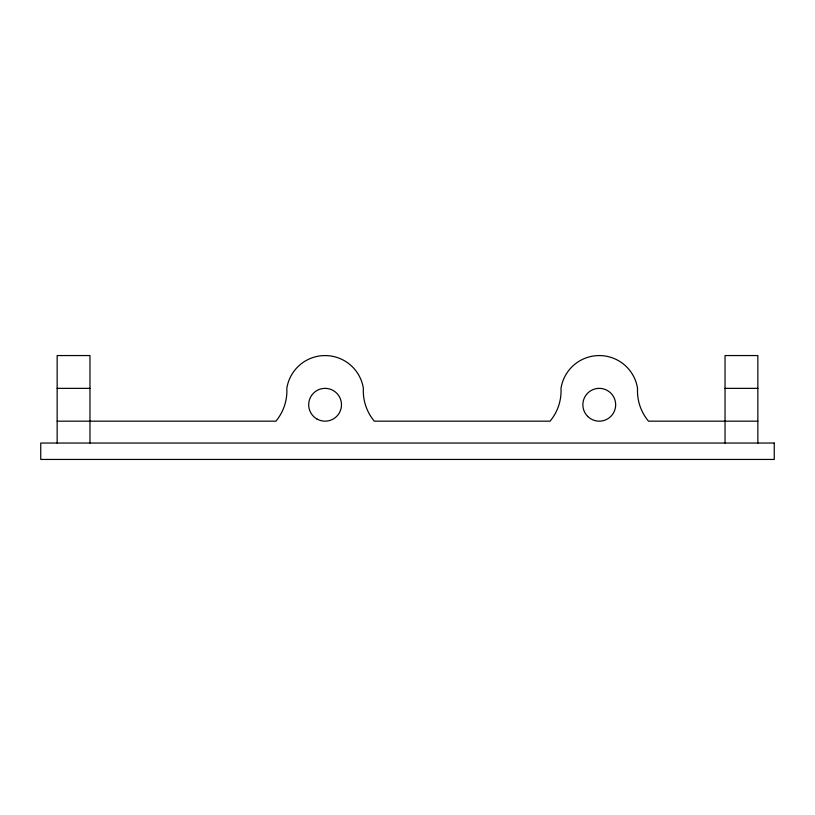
<?xml version="1.0" encoding="UTF-8"?>
<svg xmlns="http://www.w3.org/2000/svg" width="815" height="815" viewBox="0 0 815 815"><rect width="100%" height="100%" fill="white"/><g stroke="black" fill="none" stroke-linecap="round" stroke-linejoin="round"><path stroke-width="1.22" d="M57.152 388.358L89.966 388.358M725.034 388.358L757.848 388.358M57.152 421.172L275.877 421.172A47.209 47.209 0 0 0 286.819 388.358A38.733 38.733 0 0 1 363.368 388.358A47.209 47.209 0 0 0 374.309 421.172L550.054 421.172A47.209 47.209 0 0 0 560.995 388.358A38.733 38.733 0 0 1 637.544 388.358A47.209 47.209 0 0 0 648.485 421.172L757.848 421.172M757.848 443.044L757.848 355.554L725.034 355.554L725.034 443.044M89.966 443.044L89.966 355.554L57.152 355.554L57.152 443.044M774.25 443.044L40.75 443.044L40.75 459.446L774.25 459.446L774.25 443.044M316.892 418.971A16.402 16.402 0 0 0 341.495 404.77A16.402 16.402 0 0 0 316.892 390.558A16.402 16.402 0 0 0 316.892 418.971M587.666 416.363A16.402 16.402 0 0 0 615.111 409.008A16.402 16.402 0 0 0 595.021 388.918A16.402 16.402 0 0 0 587.666 416.363"/></g></svg>
